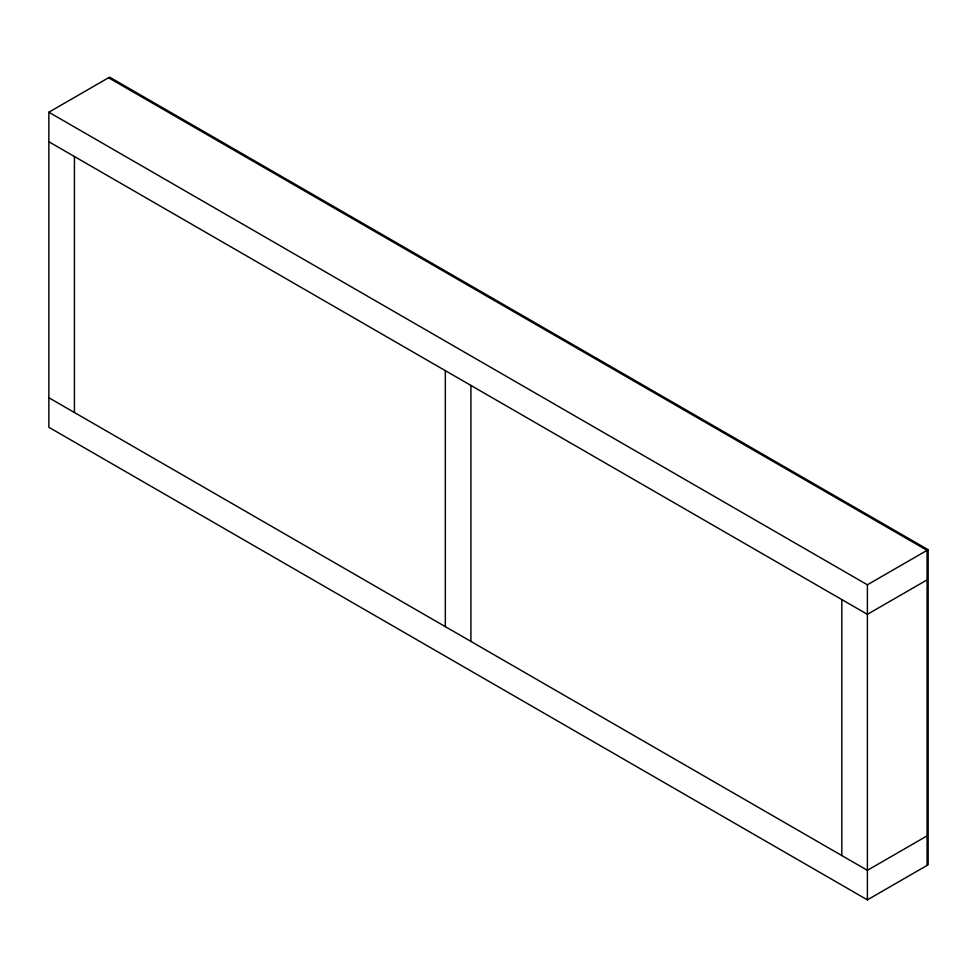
<?xml version="1.0" encoding="UTF-8"?>
<svg xmlns="http://www.w3.org/2000/svg" width="977" height="977" viewBox="0 0 977 977"><rect width="100%" height="100%" fill="white"/><g stroke="black" fill="none" stroke-linecap="round" stroke-linejoin="round"><path stroke-width="1.47" d="M48.85 112.221L109.607 77.134L928.15 549.721L928.15 864.779L867.393 899.866L48.85 427.279L48.85 112.221L867.393 584.796L928.15 549.721M927.088 579.874L867.393 614.338L48.85 141.75M927.088 835.86L867.393 870.324L48.85 397.737M108.532 77.757L927.088 550.344L927.088 865.402M867.393 584.796L867.393 899.866M841.82 599.573L841.82 855.559M470.914 385.427L470.914 641.413M445.329 370.662L445.329 626.648M74.435 156.515L74.435 412.502"/></g></svg>
